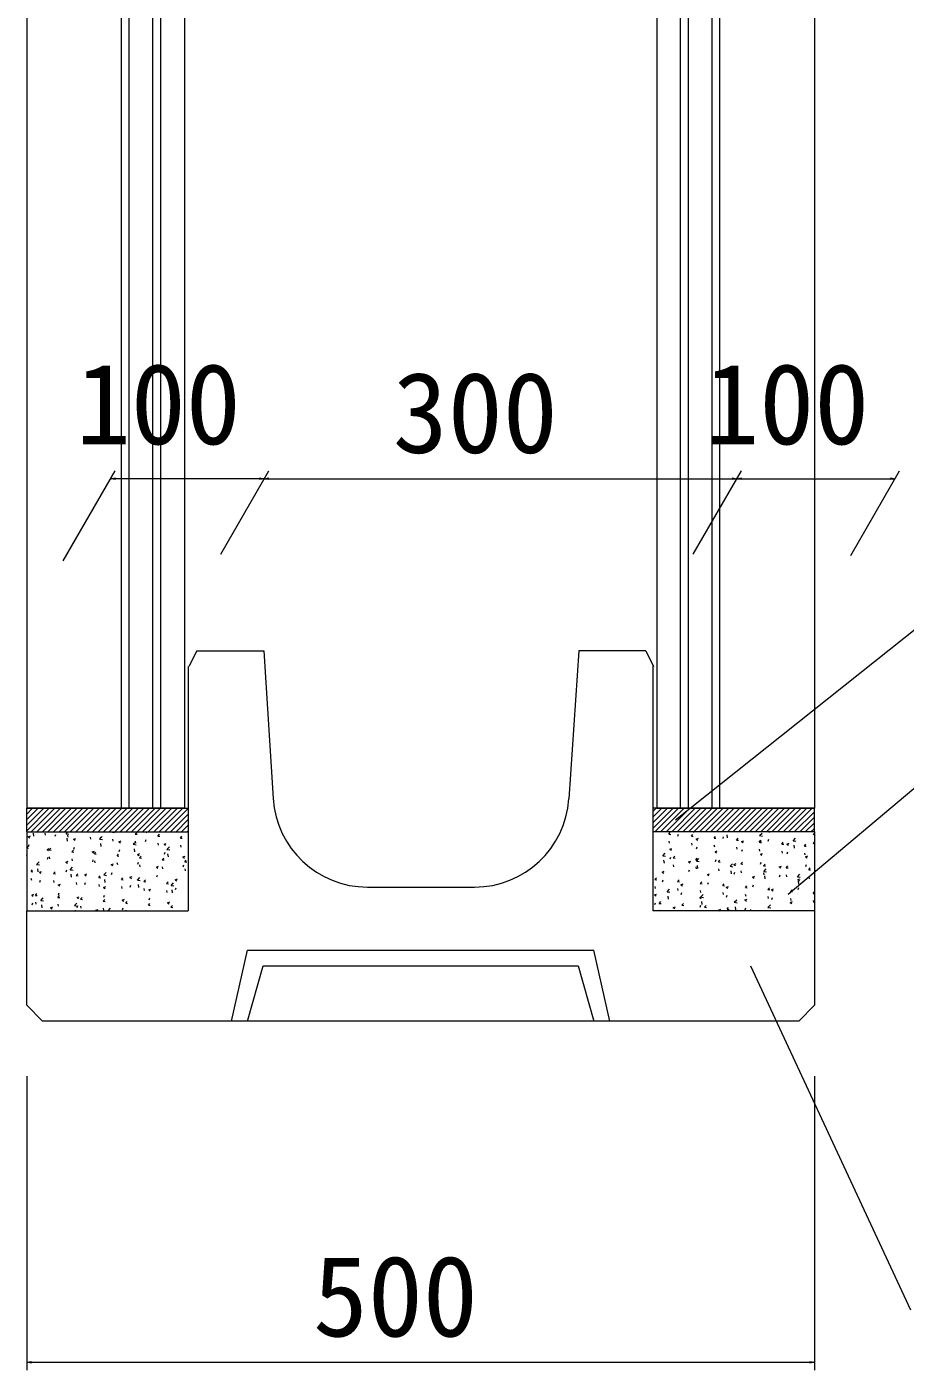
# Model space of a CAD drawing. Units: millimetres on the paper, scale 1:20. Extents: x 2 to 843, y -1 to 593.
# Drawn here: x 564.45 to 592.33, y 418.33 to 460.95 of the extents above; entities that cross this region are included whole.
import ezdxf
from ezdxf.enums import TextEntityAlignment as Align

# ---------------------------------------------------------------- set-up
doc = ezdxf.new("R2010")
doc.units = ezdxf.units.MM
for name, color, linetype, lineweight in [('0_2', 7, 'Continuous', 18), ('D-STR-DIM（寸法）', 7, 'Continuous', 18), ('D-STR-HTXT（旗揚げ）', 4, 'Continuous', 18), ('D-STR-STRn（構造物）', 5, 'Continuous', 18), ('D-STR-TXT（文字）', 7, 'Continuous', 18), ('D-STR（構造物外形線）', 1, 'Continuous', 18)]:
    doc.layers.add(name, color=color, linetype=linetype, lineweight=lineweight)
doc.styles.add('ＭＳ ゴシック', font='')
doc.styles.get('ＭＳ ゴシック').set_extended_font_data('MS Gothic')

msp = doc.modelspace()

# ---------------------------------------------------------------- linework, layer by layer
at = {"layer": '0_2'}
for p, q in [((567.113, 446.615), (567.263, 446.64)), ((567.263, 446.59), (567.113, 446.615)), ((571.837, 446.64), (571.987, 446.615)), ((571.987, 446.615), (571.837, 446.59)), ((571.987, 446.615), (572.137, 446.64)), ((572.137, 446.59), (571.987, 446.615)), ((586.837, 446.64), (586.987, 446.615)), ((586.987, 446.615), (586.837, 446.59)), ((586.987, 446.615), (587.137, 446.64)), ((587.137, 446.59), (586.987, 446.615)), ((591.862, 446.64), (592.012, 446.615)), ((592.012, 446.615), (591.862, 446.59)), ((564.452, 418.578), (564.602, 418.603)), ((589.302, 418.603), (589.452, 418.578)), ((564.602, 418.553), (564.452, 418.578)), ((589.452, 418.578), (589.302, 418.553))]:
    msp.add_line(p, q, dxfattribs=at)
at = {"layer": '0_2', "color": 9}
for p, q in [((567.113, 446.615), (567.133, 446.615)), ((571.987, 446.615), (571.967, 446.615)), ((571.987, 446.615), (572.007, 446.615)), ((586.987, 446.615), (586.967, 446.615)), ((586.987, 446.615), (587.007, 446.615)), ((592.012, 446.615), (591.992, 446.615)), ((564.452, 418.578), (564.472, 418.578)), ((589.452, 418.578), (589.432, 418.578))]:
    msp.add_line(p, q, dxfattribs=at)
at = {"layer": 'D-STR-DIM（寸法）'}
for p, q in [((565.607, 444.007), (567.257, 446.865)), ((570.607, 444.225), (572.131, 446.865)), ((570.607, 444.225), (572.131, 446.865)), ((585.607, 444.225), (587.131, 446.865)), ((585.607, 444.225), (587.131, 446.865)), ((590.607, 444.182), (592.156, 446.865)), ((571.967, 446.615), (567.133, 446.615)), ((572.007, 446.615), (586.967, 446.615)), ((587.007, 446.615), (591.992, 446.615)), ((564.452, 427.656), (564.452, 418.328)), ((589.452, 427.656), (589.452, 418.328)), ((564.472, 418.578), (589.432, 418.578))]:
    msp.add_line(p, q, dxfattribs=at)
at = {"layer": 'D-STR-HTXT（旗揚げ）'}
for p, q in [((585.042, 435.792), (598.077, 446.159)), ((588.613, 433.433), (597.259, 440.697)), ((587.421, 431.156), (592.505, 420.244))]:
    msp.add_line(p, q, dxfattribs=at)
at = {"layer": 'D-STR-STRn（構造物）'}
for p, q in [((564.452, 435.406), (564.452, 436.156)), ((564.452, 436.152), (564.457, 436.156)), ((564.452, 435.975), (564.633, 436.156)), ((564.452, 435.798), (564.81, 436.156)), ((564.452, 435.621), (564.987, 436.156)), ((564.452, 435.444), (565.164, 436.156)), ((564.591, 435.406), (565.341, 436.156)), ((564.767, 435.406), (565.517, 436.156)), ((564.944, 435.406), (565.694, 436.156)), ((565.121, 435.406), (565.871, 436.156)), ((565.298, 435.406), (566.048, 436.156)), ((565.474, 435.406), (566.224, 436.156)), ((565.651, 435.406), (566.401, 436.156)), ((565.828, 435.406), (566.578, 436.156)), ((566.005, 435.406), (566.755, 436.156)), ((566.182, 435.406), (566.932, 436.156)), ((566.358, 435.406), (567.108, 436.156)), ((566.535, 435.406), (567.285, 436.156)), ((566.712, 435.406), (567.462, 436.156)), ((566.889, 435.406), (567.639, 436.156)), ((567.065, 435.406), (567.815, 436.156)), ((567.242, 435.406), (567.992, 436.156)), ((567.419, 435.406), (568.169, 436.156)), ((567.596, 435.406), (568.346, 436.156)), ((567.772, 435.406), (568.522, 436.156)), ((567.949, 435.406), (568.699, 436.156)), ((568.126, 435.406), (568.876, 436.156)), ((568.303, 435.406), (569.053, 436.156)), ((568.48, 435.406), (569.23, 436.156)), ((568.656, 435.406), (569.406, 436.156)), ((568.833, 435.406), (569.577, 436.15)), ((584.327, 436.051), (584.432, 436.156)), ((584.327, 435.874), (584.609, 436.156)), ((584.327, 435.697), (584.786, 436.156)), ((584.327, 435.52), (584.963, 436.156)), ((584.39, 435.406), (585.14, 436.156)), ((584.566, 435.406), (585.316, 436.156)), ((584.743, 435.406), (585.493, 436.156)), ((584.92, 435.406), (585.67, 436.156)), ((585.097, 435.406), (585.847, 436.156)), ((585.273, 435.406), (586.023, 436.156)), ((585.45, 435.406), (586.2, 436.156)), ((585.627, 435.406), (586.377, 436.156)), ((585.804, 435.406), (586.554, 436.156)), ((585.98, 435.406), (586.73, 436.156)), ((586.157, 435.406), (586.907, 436.156)), ((586.334, 435.406), (587.084, 436.156)), ((586.511, 435.406), (587.261, 436.156)), ((586.688, 435.406), (587.438, 436.156)), ((586.864, 435.406), (587.614, 436.156)), ((587.041, 435.406), (587.791, 436.156)), ((587.218, 435.406), (587.968, 436.156)), ((587.395, 435.406), (588.145, 436.156)), ((587.571, 435.406), (588.321, 436.156)), ((587.748, 435.406), (588.498, 436.156)), ((587.925, 435.406), (588.675, 436.156)), ((588.102, 435.406), (588.852, 436.156)), ((588.279, 435.406), (589.029, 436.156)), ((588.455, 435.406), (589.205, 436.156)), ((588.632, 435.406), (589.382, 436.156)), ((589.452, 435.406), (589.452, 436.156)), ((569.01, 435.406), (569.577, 435.973)), ((569.187, 435.406), (569.577, 435.797)), ((588.809, 435.406), (589.452, 436.049)), ((588.986, 435.406), (589.452, 435.873)), ((589.162, 435.406), (589.452, 435.696)), ((564.452, 435.406), (569.577, 435.406)), ((564.452, 435.406), (564.452, 432.906)), ((564.496, 435.255), (564.566, 435.282)), ((564.496, 435.255), (564.546, 435.222)), ((564.674, 435.276), (564.663, 435.371)), ((565.044, 435.305), (565.033, 435.367)), ((565.347, 435.268), (565.367, 435.328)), ((565.695, 435.347), (565.752, 435.406)), ((565.695, 435.347), (565.784, 435.333)), ((565.762, 435.242), (565.75, 435.305)), ((566.479, 435.179), (566.467, 435.242)), ((566.762, 435.181), (566.84, 435.262)), ((566.784, 435.188), (566.804, 435.248)), ((567.175, 435.399), (567.181, 435.406)), ((567.175, 435.4), (567.235, 435.394)), ((567.892, 435.337), (567.941, 435.394)), ((567.892, 435.337), (567.952, 435.332)), ((568.228, 435.406), (568.261, 435.384)), ((568.61, 435.274), (568.658, 435.331)), ((568.61, 435.274), (568.669, 435.269)), ((569.327, 435.211), (569.375, 435.269)), ((569.363, 435.406), (569.577, 435.62)), ((569.54, 435.406), (569.577, 435.443)), ((589.452, 435.406), (584.327, 435.406)), ((584.327, 435.287), (584.332, 435.289)), ((584.829, 435.335), (584.877, 435.393)), ((584.829, 435.335), (584.889, 435.33)), ((585.113, 435.274), (585.133, 435.335)), ((585.546, 435.272), (585.595, 435.33)), ((585.546, 435.272), (585.606, 435.267)), ((585.622, 435.385), (585.619, 435.406)), ((586.264, 435.21), (586.312, 435.267)), ((586.55, 435.194), (586.57, 435.255)), ((586.689, 435.219), (586.678, 435.314)), ((587.709, 435.29), (587.787, 435.371)), ((587.709, 435.29), (587.798, 435.276)), ((588.004, 435.406), (588.027, 435.391)), ((589.339, 435.406), (589.452, 435.519)), ((589.414, 435.344), (589.452, 435.359)), ((589.414, 435.344), (589.452, 435.319)), ((589.452, 435.406), (589.452, 432.906)), ((564.452, 434.907), (564.493, 434.956)), ((564.452, 434.898), (564.505, 434.893)), ((564.507, 434.945), (564.527, 435.006)), ((565.093, 434.853), (565.163, 434.88)), ((565.093, 434.853), (565.143, 434.819)), ((565.162, 434.836), (565.21, 434.893)), ((565.162, 434.836), (565.222, 434.83)), ((565.742, 435.111), (565.731, 435.206)), ((565.879, 434.773), (565.928, 434.83)), ((565.933, 435.175), (566.003, 435.202)), ((565.933, 435.175), (565.983, 435.142)), ((565.944, 434.865), (565.964, 434.926)), ((566.53, 434.773), (566.6, 434.8)), ((566.762, 435.181), (566.851, 435.167)), ((566.809, 434.945), (566.798, 435.04)), ((567.196, 435.116), (567.185, 435.179)), ((567.371, 435.095), (567.441, 435.122)), ((567.371, 435.095), (567.42, 435.062)), ((567.381, 434.785), (567.401, 434.845)), ((567.83, 435.016), (567.907, 435.097)), ((567.83, 435.016), (567.919, 435.002)), ((567.876, 434.78), (567.865, 434.875)), ((567.913, 435.054), (567.902, 435.116)), ((568.221, 435.108), (568.241, 435.168)), ((568.631, 434.991), (568.619, 435.054)), ((568.808, 435.015), (568.878, 435.042)), ((568.808, 435.015), (568.857, 434.982)), ((568.897, 434.85), (568.975, 434.931)), ((568.897, 434.85), (568.986, 434.836)), ((569.327, 435.211), (569.387, 435.206)), ((569.348, 434.928), (569.336, 434.991)), ((584.85, 435.052), (584.839, 435.115)), ((584.859, 434.859), (584.929, 434.886)), ((584.859, 434.859), (584.909, 434.826)), ((585.567, 434.989), (585.556, 435.052)), ((585.7, 435.182), (585.77, 435.209)), ((585.7, 435.182), (585.749, 435.148)), ((585.71, 434.872), (585.73, 434.932)), ((586.264, 435.21), (586.323, 435.204)), ((586.285, 434.926), (586.273, 434.989)), ((586.297, 434.779), (586.367, 434.806)), ((586.981, 435.147), (587.029, 435.204)), ((586.981, 435.147), (587.041, 435.142)), ((587.002, 434.864), (586.99, 434.926)), ((587.137, 435.102), (587.207, 435.129)), ((587.137, 435.102), (587.187, 435.068)), ((587.147, 434.792), (587.167, 434.852)), ((587.698, 435.084), (587.746, 435.142)), ((587.698, 435.084), (587.758, 435.079)), ((587.719, 434.801), (587.708, 434.864)), ((587.756, 435.054), (587.745, 435.149)), ((587.987, 435.114), (588.008, 435.174)), ((588.415, 435.021), (588.464, 435.079)), ((588.416, 435.021), (588.475, 435.016)), ((588.437, 434.738), (588.425, 434.801)), ((588.574, 435.022), (588.644, 435.049)), ((588.574, 435.022), (588.624, 434.988)), ((588.777, 435.124), (588.855, 435.205)), ((588.777, 435.124), (588.866, 435.11)), ((588.823, 434.888), (588.812, 434.983)), ((589.133, 434.959), (589.181, 435.016)), ((589.133, 434.959), (589.193, 434.953)), ((589.424, 435.034), (589.445, 435.094)), ((564.466, 434.615), (564.454, 434.678)), ((564.76, 434.373), (564.838, 434.454)), ((564.76, 434.373), (564.849, 434.359)), ((565.104, 434.543), (565.124, 434.603)), ((565.183, 434.552), (565.172, 434.615)), ((565.69, 434.45), (565.76, 434.477)), ((565.69, 434.45), (565.74, 434.417)), ((565.879, 434.773), (565.939, 434.768)), ((565.9, 434.49), (565.889, 434.552)), ((566.53, 434.773), (566.58, 434.739)), ((566.541, 434.462), (566.561, 434.523)), ((566.597, 434.71), (566.645, 434.767)), ((566.597, 434.71), (566.656, 434.705)), ((566.618, 434.427), (566.606, 434.49)), ((567.127, 434.37), (567.197, 434.397)), ((567.127, 434.37), (567.177, 434.337)), ((567.314, 434.647), (567.362, 434.705)), ((567.314, 434.647), (567.374, 434.642)), ((567.335, 434.364), (567.323, 434.427)), ((567.967, 434.693), (568.037, 434.72)), ((567.968, 434.693), (568.017, 434.659)), ((567.978, 434.382), (567.998, 434.443)), ((568.031, 434.585), (568.079, 434.642)), ((568.031, 434.585), (568.091, 434.579)), ((568.052, 434.301), (568.041, 434.364)), ((568.748, 434.522), (568.797, 434.579)), ((568.748, 434.522), (568.808, 434.517)), ((568.818, 434.705), (568.838, 434.765)), ((568.943, 434.614), (568.932, 434.709)), ((569.405, 434.613), (569.475, 434.639)), ((569.405, 434.613), (569.454, 434.579)), ((569.415, 434.302), (569.435, 434.363)), ((569.466, 434.459), (569.514, 434.516)), ((569.466, 434.459), (569.526, 434.454)), ((584.64, 434.647), (584.718, 434.728)), ((584.64, 434.647), (584.729, 434.633)), ((584.687, 434.411), (584.676, 434.506)), ((584.87, 434.549), (584.89, 434.61)), ((584.968, 434.583), (585.016, 434.64)), ((584.968, 434.583), (585.028, 434.578)), ((584.989, 434.3), (584.977, 434.362)), ((585.456, 434.457), (585.526, 434.484)), ((585.456, 434.457), (585.506, 434.423)), ((585.685, 434.52), (585.733, 434.578)), ((585.685, 434.52), (585.745, 434.515)), ((585.707, 434.481), (585.785, 434.562)), ((585.708, 434.481), (585.796, 434.467)), ((586.297, 434.779), (586.346, 434.746)), ((586.307, 434.469), (586.327, 434.529)), ((586.402, 434.457), (586.451, 434.515)), ((586.402, 434.457), (586.462, 434.452)), ((586.775, 434.316), (586.853, 434.397)), ((586.893, 434.377), (586.963, 434.404)), ((586.894, 434.377), (586.943, 434.343)), ((587.12, 434.395), (587.168, 434.452)), ((587.12, 434.395), (587.18, 434.389)), ((587.734, 434.699), (587.804, 434.726)), ((587.734, 434.699), (587.783, 434.666)), ((587.744, 434.389), (587.764, 434.449)), ((587.837, 434.332), (587.885, 434.389)), ((588.584, 434.711), (588.605, 434.772)), ((589.154, 434.675), (589.142, 434.738)), ((589.171, 434.619), (589.241, 434.646)), ((589.171, 434.619), (589.221, 434.586)), ((589.181, 434.309), (589.201, 434.369)), ((564.584, 434.146), (564.632, 434.204)), ((564.584, 434.146), (564.643, 434.141)), ((564.807, 434.137), (564.796, 434.232)), ((564.85, 434.128), (564.92, 434.155)), ((564.85, 434.128), (564.9, 434.094)), ((565.301, 434.083), (565.349, 434.141)), ((565.301, 434.083), (565.361, 434.078)), ((565.7, 434.14), (565.721, 434.2)), ((565.828, 434.207), (565.906, 434.288)), ((565.828, 434.207), (565.917, 434.193)), ((565.874, 433.971), (565.863, 434.066)), ((566.018, 434.021), (566.066, 434.078)), ((566.018, 434.021), (566.078, 434.015)), ((566.287, 434.048), (566.357, 434.074)), ((566.287, 434.048), (566.337, 434.014)), ((566.735, 433.958), (566.784, 434.015)), ((566.735, 433.958), (566.795, 433.953)), ((566.895, 434.041), (566.973, 434.123)), ((566.895, 434.042), (566.984, 434.028)), ((567.138, 434.06), (567.158, 434.12)), ((567.453, 433.895), (567.501, 433.953)), ((567.724, 433.968), (567.794, 433.994)), ((567.724, 433.968), (567.774, 433.934)), ((567.962, 433.876), (568.04, 433.957)), ((568.564, 434.29), (568.634, 434.317)), ((568.564, 434.29), (568.614, 434.257)), ((568.575, 433.98), (568.595, 434.04)), ((568.77, 434.239), (568.758, 434.301)), ((569.487, 434.176), (569.475, 434.239)), ((584.389, 433.893), (584.438, 433.951)), ((584.616, 434.134), (584.686, 434.161)), ((584.616, 434.134), (584.666, 434.101)), ((585.467, 434.146), (585.487, 434.207)), ((585.706, 434.237), (585.695, 434.3)), ((585.754, 434.245), (585.743, 434.34)), ((586.053, 434.054), (586.123, 434.081)), ((586.053, 434.054), (586.103, 434.021)), ((586.424, 434.174), (586.412, 434.237)), ((586.775, 434.316), (586.864, 434.302)), ((586.821, 434.08), (586.81, 434.175)), ((586.904, 434.066), (586.924, 434.127)), ((587.141, 434.112), (587.129, 434.174)), ((587.49, 433.974), (587.56, 434.001)), ((587.49, 433.974), (587.54, 433.941)), ((587.837, 434.332), (587.897, 434.327)), ((587.842, 434.15), (587.92, 434.231)), ((587.842, 434.15), (587.931, 434.136)), ((587.858, 434.049), (587.846, 434.111)), ((587.889, 433.914), (587.878, 434.009)), ((588.331, 434.297), (588.401, 434.323)), ((588.331, 434.297), (588.38, 434.263)), ((588.341, 433.986), (588.361, 434.047)), ((588.554, 434.269), (588.602, 434.327)), ((588.554, 434.269), (588.614, 434.264)), ((588.575, 433.986), (588.564, 434.049)), ((588.909, 433.985), (588.987, 434.066)), ((588.909, 433.985), (588.998, 433.971)), ((589.272, 434.206), (589.32, 434.264)), ((589.272, 434.206), (589.331, 434.201)), ((589.293, 433.923), (589.281, 433.986)), ((564.605, 433.863), (564.593, 433.926)), ((564.86, 433.817), (564.881, 433.878)), ((565.322, 433.8), (565.31, 433.863)), ((565.447, 433.725), (565.517, 433.752)), ((565.447, 433.725), (565.497, 433.692)), ((566.039, 433.738), (566.028, 433.8)), ((566.297, 433.737), (566.318, 433.798)), ((566.756, 433.675), (566.745, 433.737)), ((566.884, 433.645), (566.954, 433.672)), ((566.884, 433.645), (566.934, 433.611)), ((566.942, 433.806), (566.93, 433.9)), ((567.453, 433.895), (567.512, 433.89)), ((567.474, 433.612), (567.462, 433.675)), ((567.734, 433.657), (567.755, 433.718)), ((567.962, 433.876), (568.051, 433.862)), ((568.009, 433.64), (567.998, 433.735)), ((568.17, 433.832), (568.218, 433.89)), ((568.17, 433.832), (568.23, 433.827)), ((568.191, 433.549), (568.179, 433.612)), ((568.321, 433.565), (568.391, 433.592)), ((568.321, 433.565), (568.371, 433.531)), ((568.887, 433.77), (568.935, 433.827)), ((568.887, 433.77), (568.947, 433.764)), ((568.908, 433.487), (568.897, 433.549)), ((569.029, 433.71), (569.107, 433.792)), ((569.029, 433.711), (569.118, 433.697)), ((569.076, 433.474), (569.065, 433.569)), ((569.161, 433.887), (569.231, 433.914)), ((569.161, 433.887), (569.211, 433.854)), ((569.172, 433.577), (569.192, 433.638)), ((584.389, 433.894), (584.449, 433.888)), ((584.41, 433.61), (584.399, 433.673)), ((584.626, 433.824), (584.647, 433.884)), ((584.773, 433.507), (584.851, 433.588)), ((584.773, 433.507), (584.862, 433.493)), ((585.107, 433.831), (585.155, 433.888)), ((585.107, 433.831), (585.166, 433.826)), ((585.128, 433.548), (585.116, 433.61)), ((585.213, 433.732), (585.283, 433.758)), ((585.213, 433.732), (585.263, 433.698)), ((585.824, 433.768), (585.872, 433.825)), ((585.824, 433.768), (585.884, 433.763)), ((585.845, 433.485), (585.833, 433.548)), ((586.064, 433.744), (586.084, 433.804)), ((586.541, 433.705), (586.589, 433.763)), ((586.541, 433.705), (586.601, 433.7)), ((586.65, 433.652), (586.72, 433.678)), ((586.65, 433.652), (586.7, 433.618)), ((587.258, 433.642), (587.307, 433.7)), ((587.258, 433.643), (587.318, 433.637)), ((587.501, 433.664), (587.521, 433.724)), ((587.976, 433.58), (588.024, 433.637)), ((587.976, 433.58), (588.036, 433.575)), ((588.087, 433.571), (588.157, 433.598)), ((588.087, 433.571), (588.137, 433.538)), ((588.693, 433.517), (588.741, 433.574)), ((588.693, 433.517), (588.753, 433.512)), ((588.927, 433.894), (588.997, 433.921)), ((588.928, 433.894), (588.977, 433.86)), ((588.938, 433.584), (588.958, 433.644)), ((588.956, 433.749), (588.945, 433.843)), ((564.607, 433.403), (564.677, 433.429)), ((564.607, 433.403), (564.656, 433.369)), ((564.617, 433.092), (564.637, 433.153)), ((564.722, 433.394), (564.771, 433.451)), ((564.722, 433.394), (564.782, 433.389)), ((564.743, 433.111), (564.732, 433.174)), ((564.893, 433.233), (564.971, 433.314)), ((564.893, 433.233), (564.982, 433.219)), ((564.94, 432.997), (564.929, 433.092)), ((565.44, 433.331), (565.488, 433.389)), ((565.44, 433.331), (565.499, 433.326)), ((565.461, 433.048), (565.449, 433.111)), ((565.457, 433.415), (565.477, 433.475)), ((565.96, 433.067), (566.038, 433.149)), ((566.044, 433.322), (566.114, 433.349)), ((566.044, 433.322), (566.094, 433.289)), ((566.157, 433.268), (566.205, 433.326)), ((566.157, 433.269), (566.217, 433.263)), ((566.874, 433.206), (566.922, 433.263)), ((566.874, 433.206), (566.934, 433.201)), ((566.894, 433.335), (566.915, 433.395)), ((567.481, 433.242), (567.551, 433.269)), ((567.481, 433.242), (567.531, 433.209)), ((567.591, 433.143), (567.64, 433.2)), ((567.591, 433.143), (567.651, 433.138)), ((568.309, 433.08), (568.357, 433.138)), ((568.309, 433.08), (568.368, 433.075)), ((568.331, 433.255), (568.352, 433.315)), ((568.918, 433.162), (568.988, 433.189)), ((568.918, 433.162), (568.968, 433.129)), ((584.373, 433.409), (584.443, 433.436)), ((584.373, 433.409), (584.423, 433.376)), ((584.383, 433.099), (584.403, 433.159)), ((584.528, 433.141), (584.576, 433.199)), ((584.528, 433.141), (584.588, 433.136)), ((584.819, 433.271), (584.808, 433.366)), ((585.223, 433.421), (585.244, 433.482)), ((585.245, 433.078), (585.294, 433.136)), ((585.81, 433.329), (585.88, 433.356)), ((585.81, 433.329), (585.86, 433.295)), ((585.84, 433.341), (585.918, 433.423)), ((585.84, 433.342), (585.929, 433.328)), ((585.887, 433.105), (585.876, 433.2)), ((586.562, 433.422), (586.551, 433.485)), ((586.66, 433.341), (586.681, 433.402)), ((586.907, 433.176), (586.985, 433.257)), ((586.907, 433.176), (586.996, 433.162)), ((587.247, 433.249), (587.317, 433.276)), ((587.247, 433.249), (587.297, 433.215)), ((587.28, 433.359), (587.268, 433.422)), ((587.975, 433.01), (588.052, 433.092)), ((587.997, 433.297), (587.985, 433.359)), ((588.098, 433.261), (588.118, 433.322)), ((588.684, 433.169), (588.754, 433.196)), ((588.684, 433.169), (588.734, 433.135)), ((588.714, 433.234), (588.702, 433.297)), ((589.41, 433.454), (589.452, 433.504)), ((589.41, 433.454), (589.452, 433.451)), ((589.431, 433.171), (589.42, 433.234)), ((565.203, 433), (565.273, 433.027)), ((565.204, 433), (565.253, 432.966)), ((565.96, 433.067), (566.049, 433.054)), ((565.998, 432.906), (565.996, 432.926)), ((566.054, 433.012), (566.074, 433.073)), ((566.178, 432.985), (566.166, 433.048)), ((566.641, 432.92), (566.711, 432.947)), ((566.641, 432.92), (566.661, 432.906)), ((566.895, 432.923), (566.884, 432.985)), ((567.031, 432.906), (567.105, 432.983)), ((567.491, 432.932), (567.511, 432.993)), ((567.604, 432.906), (567.601, 432.923)), ((568.946, 432.906), (568.949, 432.912)), ((569.026, 433.017), (569.074, 433.075)), ((569.026, 433.018), (569.086, 433.012)), ((584.54, 432.906), (584.538, 432.921)), ((584.97, 433.006), (585.04, 433.033)), ((584.97, 433.006), (585.02, 432.973)), ((585.245, 433.079), (585.305, 433.073)), ((585.82, 433.019), (585.841, 433.079)), ((585.963, 433.016), (586.011, 433.073)), ((585.963, 433.016), (586.022, 433.011)), ((586.407, 432.926), (586.477, 432.953)), ((586.407, 432.926), (586.437, 432.906)), ((586.68, 432.953), (586.728, 433.01)), ((586.68, 432.953), (586.74, 432.948)), ((586.954, 432.94), (586.943, 433.035)), ((587.257, 432.939), (587.278, 432.999)), ((587.41, 432.906), (587.445, 432.948)), ((587.975, 433.01), (588.064, 432.997)), ((588.71, 432.906), (588.715, 432.919)), ((589.1, 432.906), (589.12, 432.926))]:
    msp.add_line(p, q, dxfattribs=at)
at = {"layer": 'D-STR-TXT（文字）', "color": 5}
for p, q in [((564.452, 436.156), (569.577, 436.156)), ((589.452, 436.156), (584.327, 436.156))]:
    msp.add_line(p, q, dxfattribs=at)
at = {"layer": 'D-STR（構造物外形線）'}
for p, q in [((567.702, 436.156), (567.702, 480.906)), ((568.452, 436.156), (568.452, 480.906)), ((568.702, 436.156), (568.702, 480.906)), ((585.202, 436.156), (585.202, 480.906)), ((585.452, 436.156), (585.452, 480.906)), ((586.202, 436.156), (586.202, 480.906)), ((564.452, 480.656), (564.452, 436.156)), ((589.452, 480.656), (589.452, 436.156)), ((567.452, 436.156), (567.452, 470.696)), ((586.452, 436.156), (586.452, 470.696)), ((569.452, 468.906), (569.452, 436.156)), ((584.452, 468.906), (584.452, 436.156)), ((569.846, 441.156), (569.596, 440.656)), ((569.846, 441.156), (571.971, 441.156)), ((569.846, 441.156), (571.971, 441.156)), ((571.971, 441.156), (572.272, 436.464)), ((581.971, 441.156), (581.658, 436.456)), ((584.096, 441.156), (581.971, 441.156)), ((584.096, 441.156), (584.346, 440.656)), ((569.577, 440.656), (569.577, 432.906)), ((584.327, 440.694), (584.327, 432.906)), ((569.452, 436.156), (564.452, 436.156)), ((584.452, 436.156), (589.452, 436.156)), ((575.266, 433.656), (578.664, 433.656)), ((564.452, 429.906), (564.452, 432.906)), ((564.452, 432.906), (569.577, 432.906)), ((589.452, 432.906), (584.327, 432.906)), ((589.452, 432.906), (589.452, 429.906)), ((570.952, 429.406), (571.452, 431.656)), ((571.452, 431.656), (582.452, 431.656)), ((582.952, 429.406), (582.452, 431.656)), ((571.452, 429.406), (571.952, 431.156)), ((571.952, 431.156), (581.952, 431.156)), ((581.952, 431.156), (582.452, 429.406)), ((564.952, 429.406), (564.452, 429.906)), ((589.452, 429.906), (588.952, 429.406)), ((588.952, 429.406), (564.952, 429.406)), ((588.952, 429.406), (564.952, 429.406))]:
    msp.add_line(p, q, dxfattribs=at)
for centre, start, end in [((575.266, 436.656), 183.671, 269.9961), ((578.664, 436.656), 269.9961, 356.1857)]:
    msp.add_arc(centre, 3, start, end, dxfattribs=at)

# ---------------------------------------------------------------- texts
at = {"layer": 'D-STR-DIM（寸法）', "style": 'ＭＳ ゴシック'}
for s, p in [('100', (566.006, 446.94)), ('100', (585.955, 446.94)), ('300', (576.067, 446.665)), ('500', (573.532, 418.628))]:
    msp.add_text(s, height=2.566, dxfattribs=at).set_placement(p, align=Align.BOTTOM_LEFT)

doc.saveas('drawing.dxf')
